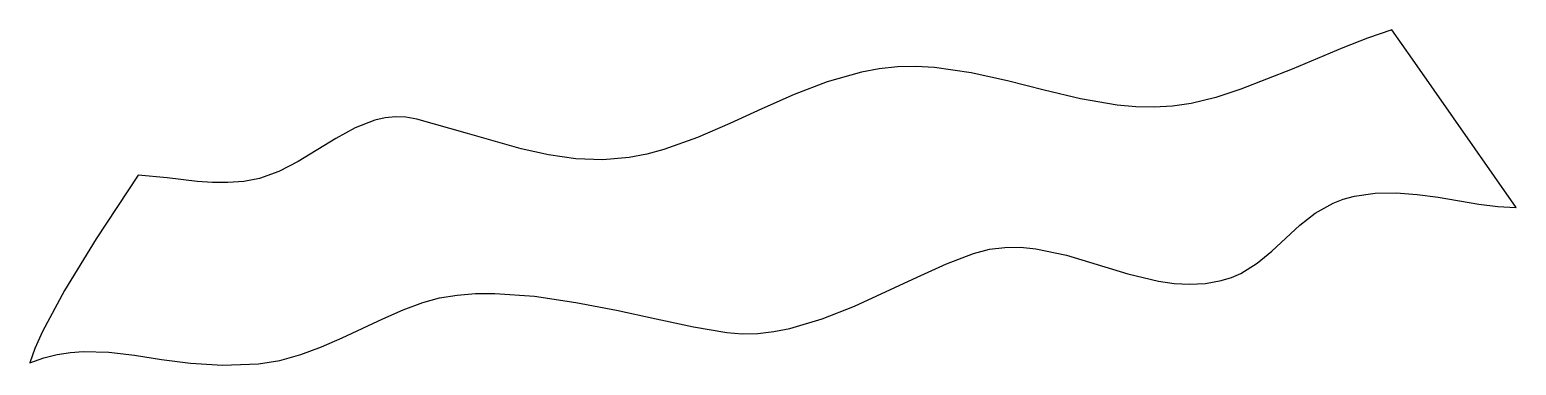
# Model space of a CAD drawing. Extents: x 86 to 143, y 113.7 to 126.6.
import ezdxf

# ---------------------------------------------------------------- set-up
doc = ezdxf.new("R2010")
doc.units = 0
doc.layers.add('Layer_1', color=7, linetype='CONTINUOUS')

msp = doc.modelspace()

# ---------------------------------------------------------------- linework, layer by layer
at = {"layer": 'Layer_1', "color": 7}
msp.add_lwpolyline([(138.248226, 126.577371), (137.3199, 126.256868), (136.367438, 125.8836), (134.418622, 125.065739), (132.458799, 124.297724), (131.492579, 123.986765), (130.544991, 123.753495), (129.834153, 123.646792), (129.125574, 123.605816), (128.418966, 123.622028), (127.714044, 123.686888), (126.308106, 123.928393), (124.905467, 124.262016), (123.503832, 124.619442), (122.100907, 124.932354), (120.694398, 125.132437), (119.989082, 125.168819), (119.28201, 125.151375), (118.577563, 125.077137), (117.893849, 124.954098), (116.577752, 124.587114), (115.311978, 124.101409), (114.074787, 123.547966), (112.844438, 122.97777), (111.599191, 122.441806), (110.317305, 121.99106), (109.655829, 121.813575), (108.977041, 121.676514), (107.966095, 121.587428), (106.932506, 121.633321), (105.886525, 121.785821), (104.838402, 122.016553), (102.776737, 122.599217), (100.829525, 123.154323), (100.415428, 123.226395), (100.01092, 123.23761), (99.615007, 123.194885), (99.226694, 123.105135), (98.468896, 122.81223), (97.729579, 122.414224), (96.274587, 121.524231), (95.543014, 121.142906), (94.798126, 120.877803), (94.188466, 120.763344), (93.586388, 120.716527), (92.992081, 120.722145), (92.405732, 120.764993), (91.257656, 120.901559), (90.143663, 121.004583), (88.528133, 118.560722), (87.308835, 116.578033), (86.465705, 115.008764), (86.178934, 114.364239), (85.978681, 113.805161), (86.515424, 113.995416), (87.0338, 114.127992), (87.538085, 114.209748), (88.03256, 114.247541), (89.009192, 114.21867), (89.997923, 114.096242), (91.032985, 113.935121), (92.148605, 113.79017), (93.379014, 113.716252), (94.758439, 113.76823), (95.574401, 113.898841), (96.381962, 114.125226), (97.181441, 114.422918), (97.973156, 114.767451), (99.53457, 115.499177), (100.304906, 115.837438), (101.068753, 116.124675), (101.704531, 116.296672), (102.379378, 116.407226), (103.087584, 116.462521), (103.823437, 116.468741), (105.355241, 116.358695), (106.929103, 116.126558), (108.499334, 115.821805), (110.020248, 115.493907), (111.446154, 115.192338), (112.731367, 114.966571), (113.321093, 114.917698), (113.922199, 114.933087), (114.532302, 115.005783), (115.149017, 115.128834), (116.392743, 115.498185), (117.634304, 115.985516), (120.034628, 117.091611), (121.155241, 117.599124), (122.197388, 118.002113), (122.803391, 118.159859), (123.404158, 118.234767), (124.000471, 118.238228), (124.593112, 118.181629), (125.770507, 117.933815), (126.9426, 117.582438), (128.115649, 117.218616), (129.295909, 116.933462), (129.890699, 116.84886), (130.489639, 116.818093), (131.09351, 116.852551), (131.703095, 116.963623), (132.09298, 117.083804), (132.449542, 117.237055), (133.083217, 117.623796), (133.645167, 118.085899), (134.176437, 118.585418), (134.718072, 119.084405), (135.311117, 119.544913), (135.996617, 119.928995), (136.386865, 120.080519), (136.815618, 120.198705), (137.609348, 120.3133), (138.415515, 120.326184), (139.225058, 120.263996), (140.028917, 120.153377), (141.583345, 119.893405), (142.315794, 119.797331), (143.006318, 119.759387), (143.024493, 119.76712), (139.038655, 125.444635), (138.248212, 126.577385), (138.248226, 126.577371)], dxfattribs=at)

doc.saveas('drawing.dxf')
